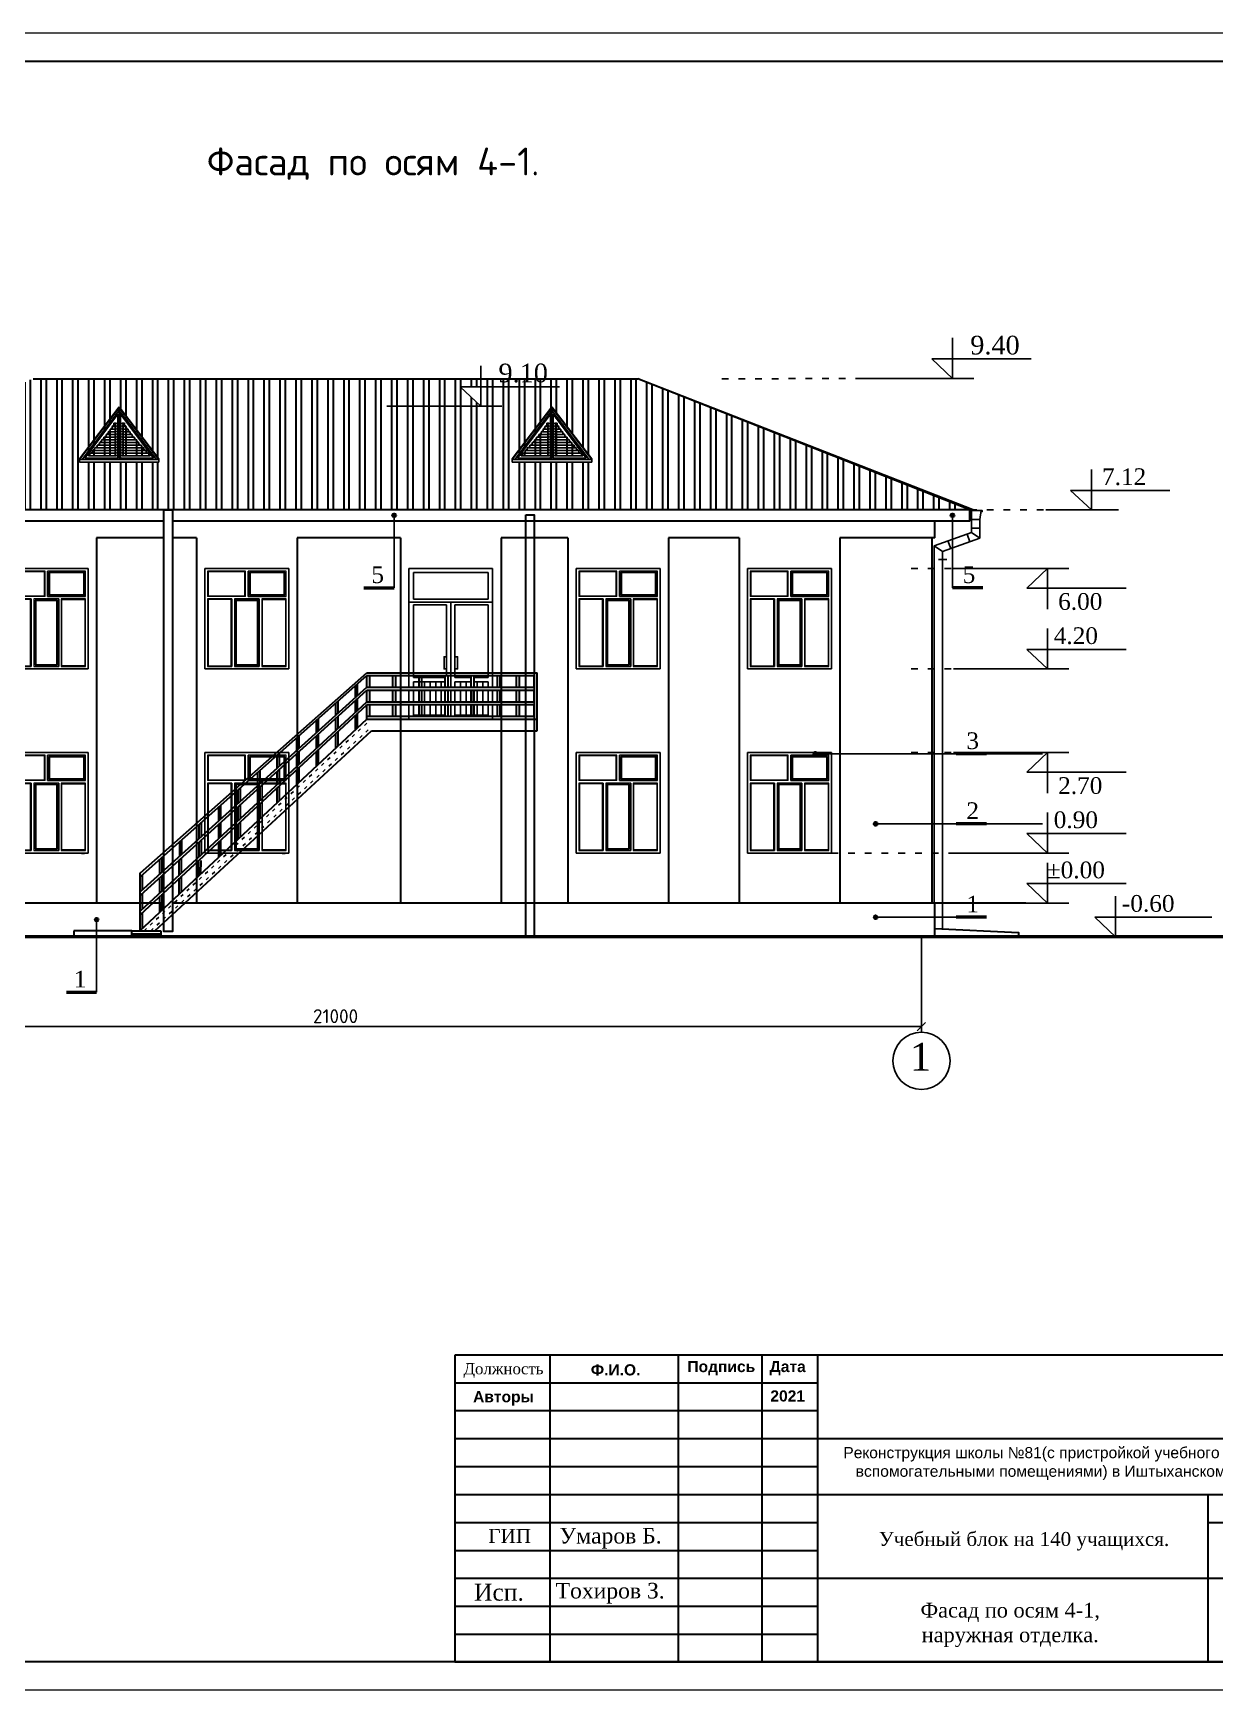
# Model space of a CAD drawing. Header units: millimetres. Extents: x 572274 to 2241483, y -888675 to -304135.
# Drawn here: x 669627 to 690805, y -616912 to -587212 of the extents above; entities that cross this region are included whole.
import ezdxf

# ---------------------------------------------------------------- set-up
doc = ezdxf.new("R2010")
doc.units = ezdxf.units.MM
doc.linetypes.add('ACAD_ISO02W100', pattern=[15, 12, -3])
doc.linetypes.add('ACAD_ISO03W100', pattern=[30, 12, -18])
for name, color, linetype, lineweight in [('Размерная Размерная', 176, 'Continuous', 15), ('стены', 250, 'Continuous', 30), ('Ф А С А Д', 250, 'Continuous', 18)]:
    doc.layers.add(name, color=color, linetype=linetype, lineweight=lineweight)
doc.styles.add('Arial 3.', font='arial.ttf')
doc.styles.add('ISOCPEUR', font='isocpeui.ttf', dxfattribs={"height": 300})
doc.styles.get("Standard").update_dxf_attribs({"font": 'isocpeur.ttf'})
doc.styles.add('style1', font='isocpeui.ttf')
doc.styles.add('WMF-Times New Roman0', font='times.ttf')
doc.styles.add('WMF-Times New Roman2', font='times.ttf')
doc.dimstyles.new('100', dxfattribs={"dimscale": 100, "dimtxt": 2.5, "dimasz": 1.5, "dimexe": 1, "dimexo": 0.625, "dimtad": 1, "dimdec": 0, "dimdsep": 46, "dimtxsty": 'Standard', "dimblk": 'OBLIQUE', "dimcen": 1.5, "dimadec": 0, "dimazin": 0, "dimtfac": 1, "dimtdec": 0, "dimtmove": 2, "dimatfit": 3, "dimldrblk": 'OBLIQUE', "dimfxl": 1.25, "dimtolj": 1, "dimtzin": 0, "dimarcsym": 0})

# ---------------------------------------------------------------- blocks, each defined once
blk = doc.blocks.new('12')
at = {"color": 5, "lineweight": 30}
for p, q in [((4038680, 3054550), (4038680, 3049050)), ((4038680, 3054550), (4038680, 3049050)), ((4038680, 3054550), (4038680, 3049050)), ((4057180, 3054550), (4038680, 3054550)), ((4057180, 3054550), (4038680, 3054550)), ((4057180, 3054550), (4038680, 3054550)), ((4040380, 3054550), (4040380, 3049050)), ((4040380, 3054550), (4040380, 3049050)), ((4042680, 3054550), (4042680, 3049050)), ((4044180, 3054550), (4044180, 3049050)), ((4045180, 3054550), (4045180, 3049050)), ((4057180, 3049050), (4057180, 3054550)), ((4057180, 3054550), (4057180, 3049050)), ((4045180, 3054050), (4038680, 3054050)), ((4045180, 3053550), (4038680, 3053550)), ((4057180, 3053050), (4038680, 3053050)), ((4045180, 3052550), (4038680, 3052550)), ((4038680, 3052050), (4057180, 3052050)), ((4052180, 3049050), (4052180, 3052050)), ((4053680, 3050550), (4053680, 3052050)), ((4055380, 3050550), (4055380, 3052050)), ((4038680, 3051550), (4045180, 3051550)), ((4052180, 3051550), (4057180, 3051550)), ((4038680, 3051050), (4045180, 3051050)), ((4038680, 3050550), (4057180, 3050550)), ((4038680, 3050050), (4045180, 3050050)), ((4038680, 3049550), (4045180, 3049550)), ((4038680, 3049050), (4057180, 3049050))]:
    blk.add_line(p, q, dxfattribs=at)
blk = doc.blocks.new('sdfsf')
at = {"layer": 'Размерная Размерная', "color": 0, "lineweight": 18}
for p, q in [((764772, -698957), (764772, -699457)), ((765500, -699457), (765500, -699002)), ((765545, -699457), (765545, -699002)), ((764817, -699457), (765500, -699457)), ((764817, -699502), (765254, -699502)), ((765254, -699502), (765254, -700712)), ((765299, -699502), (765299, -700712)), ((765299, -699502), (765746, -699502)), ((765545, -699457), (766228, -699457)), ((765746, -699502), (765746, -700712)), ((765791, -699502), (765791, -700712)), ((765791, -699502), (766228, -699502))]:
    blk.add_line(p, q, dxfattribs=at)
for points in [[(764772, -698957), (766273, -698957), (766273, -700757), (764772, -700757)], [(764817, -699002), (765500, -699002), (765500, -699457), (764817, -699457)], [(764839, -699024), (765478, -699024), (765478, -699435), (764839, -699435)], [(765299, -699502), (765746, -699502), (765746, -700712), (765299, -700712)], [(765321, -699524), (765724, -699524), (765724, -700690), (765321, -700690)]]:
    blk.add_lwpolyline(points, close=True, dxfattribs=at)
for points in [[(764817, -699457), (764817, -699002), (765500, -699002)], [(765545, -699002), (766228, -699002), (766228, -699457)], [(765254, -700712), (764817, -700712), (764817, -699502)], [(766228, -699502), (766228, -700712), (765791, -700712)], [(765746, -700712), (765299, -700712)]]:
    blk.add_lwpolyline(points, dxfattribs=at)
at = {"layer": 'стены', "color": 0, "linetype": 'ByBlock', "lineweight": -2, "ltscale": 3}
for p, q in [((764772, -698957), (766273, -698957)), ((764772, -700757), (764772, -698957)), ((764772, -698957), (766273, -698957)), ((764772, -700757), (764772, -698957)), ((766273, -700757), (766273, -698957)), ((766273, -700757), (766273, -698957)), ((764772, -700757), (766273, -700757)), ((764772, -700757), (766273, -700757))]:
    blk.add_line(p, q, dxfattribs=at)
at = {"layer": 'Ф А С А Д', "color": 5, "lineweight": 18}
for points in [[(764851, -699036), (765466, -699036), (765466, -699423), (764851, -699423)], [(765557, -699014), (766216, -699014), (766216, -699445), (765557, -699445)], [(765242, -699514), (764829, -699514), (764829, -700700), (765242, -700700)], [(765333, -699536), (765712, -699536), (765712, -700678), (765333, -700678)], [(765803, -699514), (766216, -699514), (766216, -700700), (765803, -700700)]]:
    blk.add_lwpolyline(points, close=True, dxfattribs=at)
blk = doc.blocks.new('_Oblique')
at = {"color": 0, "linetype": 'ByBlock', "lineweight": -2}
blk.add_line((-0.5, -0.5), (0.5, 0.5), dxfattribs=at)
blk = doc.blocks.new('*D203')
at = {"color": 0, "lineweight": -2, "transparency": 16777216}
for p, q in [((664547, -603472), (664547, -605122)), ((685547, -603472), (685547, -605122)), ((685547, -605022), (664547, -605022))]:
    blk.add_line(p, q, dxfattribs=at)
at = {"layer": 'Defpoints', "color": 0, "lineweight": 25, "transparency": 16777216}
for p in [(664547, -603410), (685547, -603410), (664547, -605022)]:
    blk.add_point(p, dxfattribs=at)
at = {"color": 0, "lineweight": -2, "transparency": 16777216, "xscale": 150, "yscale": 150, "zscale": 150, "rotation": 180}
blk.add_blockref('_Oblique', (664547, -605022), dxfattribs=at)
at = {"color": 0, "lineweight": -2, "transparency": 16777216, "xscale": 150, "yscale": 150, "zscale": 150}
blk.add_blockref('_Oblique', (685547, -605022), dxfattribs=at)
at = {"color": 0, "transparency": 16777216, "insert": (675047, -604835), "char_height": 250, "attachment_point": 5}
blk.add_mtext('\\A1;21000', dxfattribs=at)
blk = doc.blocks.new('77')
at = {"lineweight": 25}
for p, q in [((331803, 200384), (335064, 204638)), ((331803, 200330), (335064, 204584)), ((332021, 200330), (335064, 204328)), ((332255, 200438), (334955, 204031)), ((335064, 204638), (338324, 200384)), ((335064, 204584), (338324, 200330)), ((335064, 204328), (338107, 200330)), ((335172, 204031), (337872, 200438))]:
    blk.add_line(p, q, dxfattribs=at)
at = {"lineweight": 25, "ltscale": 100}
for p, q in [((334955, 200438), (334955, 204031)), ((335064, 200330), (335064, 204584)), ((335172, 200438), (335172, 204031)), ((331803, 200112), (331803, 200384)), ((331803, 200330), (338324, 200330)), ((331803, 200112), (338324, 200112)), ((332255, 200438), (334955, 200438)), ((335172, 200438), (337872, 200438)), ((337872, 200438), (335172, 200438)), ((338324, 200112), (338324, 200384))]:
    blk.add_line(p, q, dxfattribs=at)
at = {"linetype": 'Continuous', "lineweight": 25}
for p, q in [((333995, 202369), (333995, 202206)), ((333995, 202369), (334846, 202369)), ((334063, 202424), (334063, 202369)), ((334172, 202424), (334063, 202424)), ((334172, 202587), (334172, 202424)), ((334172, 202587), (334846, 202587)), ((334226, 202641), (334226, 202587)), ((334335, 202641), (334226, 202641)), ((334335, 202804), (334335, 202641)), ((334335, 202804), (334846, 202804)), ((334738, 202804), (334357, 202804)), ((334738, 202587), (334357, 202587)), ((334738, 202369), (334357, 202369)), ((334378, 202858), (334378, 202804)), ((334487, 202858), (334378, 202858)), ((334487, 203022), (334487, 202858)), ((334738, 203022), (334487, 203022)), ((334487, 203022), (334846, 203022)), ((334526, 203076), (334526, 203022)), ((334634, 203076), (334526, 203076)), ((334634, 203239), (334634, 203076)), ((334846, 203239), (334634, 203239)), ((334635, 203293), (334635, 203239)), ((334744, 203293), (334635, 203293)), ((334738, 203293), (334846, 203293)), ((334738, 203239), (334738, 203076)), ((334738, 203076), (334846, 203076)), ((334738, 203022), (334738, 202858)), ((334738, 202858), (334846, 202858)), ((334738, 202804), (334738, 202641)), ((334738, 202641), (334846, 202641)), ((334738, 202587), (334738, 202424)), ((334738, 202424), (334846, 202424)), ((334738, 202369), (334738, 202206)), ((334846, 203293), (334846, 203239)), ((334846, 203076), (334846, 203022)), ((334846, 202858), (334846, 202804)), ((334846, 202641), (334846, 202587)), ((334846, 202424), (334846, 202369)), ((335281, 203293), (335281, 203239)), ((335390, 203293), (335281, 203293)), ((335281, 203239), (335493, 203239)), ((335281, 203076), (335281, 203022)), ((335390, 203076), (335281, 203076)), ((335641, 203022), (335281, 203022)), ((335281, 202858), (335281, 202804)), ((335390, 202858), (335281, 202858)), ((335793, 202804), (335281, 202804)), ((335281, 202641), (335281, 202587)), ((335390, 202641), (335281, 202641)), ((335956, 202587), (335281, 202587)), ((335281, 202424), (335281, 202369)), ((335390, 202424), (335281, 202424)), ((336133, 202369), (335281, 202369)), ((335384, 203293), (335493, 203293)), ((335390, 203239), (335390, 203076)), ((335390, 203022), (335641, 203022)), ((335390, 203022), (335390, 202858)), ((335390, 202804), (335770, 202804)), ((335390, 202804), (335390, 202641)), ((335390, 202587), (335770, 202587)), ((335390, 202587), (335390, 202424)), ((335390, 202369), (335770, 202369)), ((335390, 202369), (335390, 202206)), ((335493, 203293), (335493, 203239)), ((335493, 203239), (335493, 203076)), ((335493, 203076), (335602, 203076)), ((335602, 203076), (335602, 203022)), ((335641, 203022), (335641, 202858)), ((335641, 202858), (335749, 202858)), ((335749, 202858), (335749, 202804)), ((335793, 202804), (335793, 202641)), ((335793, 202641), (335901, 202641)), ((335901, 202641), (335901, 202587)), ((335956, 202587), (335956, 202424)), ((335956, 202424), (336065, 202424)), ((336065, 202424), (336065, 202369)), ((336133, 202369), (336133, 202206)), ((332860, 201065), (332860, 200902)), ((332860, 201065), (334846, 201065)), ((332938, 201120), (332938, 201065)), ((333046, 201120), (332938, 201120)), ((333046, 201283), (333046, 201120)), ((333046, 201283), (334846, 201283)), ((333139, 201337), (333139, 201283)), ((333248, 201337), (333139, 201337)), ((333248, 201500), (333248, 201337)), ((333248, 201500), (334846, 201500)), ((333334, 201554), (333334, 201500)), ((333442, 201554), (333334, 201554)), ((334738, 201500), (333334, 201500)), ((333442, 201717), (333442, 201554)), ((333442, 201717), (334846, 201717)), ((333515, 201772), (333515, 201717)), ((333624, 201772), (333515, 201772)), ((333624, 201935), (333624, 201772)), ((333624, 201935), (334846, 201935)), ((334738, 201065), (333634, 201065)), ((333697, 201989), (333697, 201935)), ((333806, 201989), (333697, 201989)), ((334738, 201283), (333757, 201283)), ((333806, 202152), (333806, 201989)), ((333806, 202152), (334846, 202152)), ((333886, 202206), (333886, 202152)), ((333995, 202206), (333886, 202206)), ((334738, 202152), (334357, 202152)), ((334738, 201935), (334357, 201935)), ((334738, 201717), (334357, 201717)), ((334738, 202206), (334846, 202206)), ((334738, 202152), (334738, 201989)), ((334738, 201989), (334846, 201989)), ((334738, 201935), (334738, 201772)), ((334738, 201772), (334846, 201772)), ((334738, 201717), (334738, 201554)), ((334738, 201554), (334846, 201554)), ((334738, 201500), (334738, 201337)), ((334738, 201337), (334846, 201337)), ((334738, 201283), (334738, 201120)), ((334738, 201120), (334846, 201120)), ((334738, 201065), (334738, 200902)), ((334846, 202206), (334846, 202152)), ((334846, 201989), (334846, 201935)), ((334846, 201772), (334846, 201717)), ((334846, 201554), (334846, 201500)), ((334846, 201337), (334846, 201283)), ((334846, 201120), (334846, 201065)), ((335281, 202206), (335281, 202152)), ((335390, 202206), (335281, 202206)), ((336322, 202152), (335281, 202152)), ((335281, 201989), (335281, 201935)), ((335390, 201989), (335281, 201989)), ((336504, 201935), (335281, 201935)), ((335281, 201772), (335281, 201717)), ((335390, 201772), (335281, 201772)), ((336685, 201717), (335281, 201717)), ((335281, 201554), (335281, 201500)), ((335390, 201554), (335281, 201554)), ((336880, 201500), (335281, 201500)), ((335281, 201337), (335281, 201283)), ((335390, 201337), (335281, 201337)), ((337081, 201283), (335281, 201283)), ((335281, 201120), (335281, 201065)), ((335390, 201120), (335281, 201120)), ((337268, 201065), (335281, 201065)), ((335390, 202152), (335770, 202152)), ((335390, 202152), (335390, 201989)), ((335390, 201935), (335770, 201935)), ((335390, 201935), (335390, 201772)), ((335390, 201717), (335770, 201717)), ((335390, 201717), (335390, 201554)), ((335390, 201500), (336794, 201500)), ((335390, 201500), (335390, 201337)), ((335390, 201283), (336370, 201283)), ((335390, 201283), (335390, 201120)), ((335390, 201065), (336494, 201065)), ((335390, 201065), (335390, 200902)), ((336133, 202206), (336241, 202206)), ((336241, 202206), (336241, 202152)), ((336322, 202152), (336322, 201989)), ((336322, 201989), (336431, 201989)), ((336431, 201989), (336431, 201935)), ((336504, 201935), (336504, 201772)), ((336504, 201772), (336612, 201772)), ((336612, 201772), (336612, 201717)), ((336685, 201717), (336685, 201554)), ((336685, 201554), (336794, 201554)), ((336794, 201554), (336794, 201500)), ((336880, 201500), (336880, 201337)), ((336880, 201337), (336989, 201337)), ((336989, 201337), (336989, 201283)), ((337081, 201283), (337081, 201120)), ((337081, 201120), (337190, 201120)), ((337190, 201120), (337190, 201065)), ((337268, 201065), (337268, 200902)), ((332537, 200685), (332537, 200631)), ((332646, 200685), (332537, 200685)), ((332537, 200631), (334846, 200631)), ((332646, 200848), (332646, 200685)), ((332646, 200848), (334846, 200848)), ((332751, 200902), (332751, 200848)), ((332860, 200902), (332751, 200902)), ((334738, 200848), (333510, 200848)), ((334738, 200902), (334846, 200902)), ((334738, 200848), (334738, 200685)), ((334738, 200685), (334846, 200685)), ((334846, 200902), (334846, 200848)), ((334846, 200685), (334846, 200631)), ((335281, 200902), (335281, 200848)), ((335390, 200902), (335281, 200902)), ((337482, 200848), (335281, 200848)), ((335281, 200685), (335281, 200631)), ((335390, 200685), (335281, 200685)), ((337591, 200631), (335281, 200631)), ((335390, 200848), (336618, 200848)), ((335390, 200848), (335390, 200685)), ((337268, 200902), (337376, 200902)), ((337376, 200902), (337376, 200848)), ((337482, 200848), (337482, 200685)), ((337482, 200685), (337591, 200685)), ((337591, 200685), (337591, 200631))]:
    blk.add_line(p, q, dxfattribs=at)

msp = doc.modelspace()

# ---------------------------------------------------------------- hatches: boundary and pattern name
at = {"layer": 'стены'}
h = msp.add_hatch(dxfattribs=at)
h.set_pattern_fill('ANSI32', color=14, scale=30, angle=45, style=0)
h.set_pattern_definition([(90, (674912.05, -594989.68), (-285.75, 3e-14), []), (90, (675007.3, -594894.43), (-285.75, 3e-14), [])])
h.paths.add_polyline_path([(680466.829, -593409.833), (677648.576, -593409.833), (677648.576, -593901.01), (677277.069, -593549.346), (677648.576, -593549.346), (677648.576, -593409.833), (669626.829, -593409.833), (663626.829, -595759.833), (686416.829, -595759.833)])
h.paths.add_polyline_path([(671882.355, -594901.01), (670456.303, -594901.01), (670456.303, -594841.591), (671169.329, -593911.222), (671882.355, -594841.591), (671882.355, -594853.475)], flags=16)
h.paths.add_polyline_path([(670456.303, -594853.475), (671169.329, -593923.106), (671169.329, -593979.186), (671834.82, -594853.475)], flags=0)
h.paths.add_polyline_path([(671193.096, -594829.707), (671193.096, -594043.984), (671783.517, -594829.707)], flags=0)
h.paths.add_polyline_path([(671721.932, -594787.687), (671216.864, -594787.687), (671216.864, -594775.804), (671240.631, -594775.804), (671240.631, -594740.152), (671216.864, -594740.152), (671216.864, -594728.268), (671240.631, -594728.268), (671240.631, -594692.617), (671216.864, -594692.617), (671216.864, -594680.733), (671240.631, -594680.733), (671240.631, -594645.082), (671216.864, -594645.082), (671216.864, -594633.198), (671240.631, -594633.198), (671240.631, -594597.547), (671216.864, -594597.547), (671216.864, -594585.663), (671240.631, -594585.663), (671240.631, -594550.012), (671216.864, -594550.012), (671216.864, -594538.128), (671240.631, -594538.128), (671240.631, -594502.477), (671216.864, -594502.477), (671216.864, -594490.593), (671240.631, -594490.593), (671240.631, -594454.942), (671216.864, -594454.942), (671216.864, -594443.058), (671240.631, -594443.058), (671240.631, -594407.407), (671216.864, -594407.407), (671216.864, -594395.523), (671240.631, -594395.523), (671240.631, -594359.872), (671216.864, -594359.872), (671216.864, -594347.988), (671240.631, -594347.988), (671240.631, -594312.337), (671216.864, -594312.337), (671216.864, -594300.453), (671240.631, -594300.453), (671240.631, -594264.802), (671216.864, -594264.802), (671216.864, -594252.918), (671240.631, -594252.918), (671240.631, -594217.266), (671216.864, -594217.266), (671216.864, -594205.383), (671240.631, -594205.383), (671263.113, -594205.383), (671263.113, -594217.266), (671263.272, -594217.266), (671263.272, -594252.918), (671287.039, -594252.918), (671287.039, -594264.802), (671295.498, -594264.802), (671295.498, -594300.453), (671319.265, -594300.453), (671319.265, -594312.337), (671328.7, -594312.337), (671328.7, -594347.988), (671352.468, -594347.988), (671352.468, -594359.872), (671364.433, -594359.872), (671364.433, -594395.523), (671388.2, -594395.523), (671388.2, -594407.407), (671403.068, -594407.407), (671403.068, -594443.058), (671426.836, -594443.058), (671426.836, -594454.942), (671444.461, -594454.942), (671444.461, -594490.593), (671468.228, -594490.593), (671468.228, -594502.477), (671484.202, -594502.477), (671484.202, -594538.128), (671507.97, -594538.128), (671507.97, -594550.012), (671523.944, -594550.012), (671523.944, -594585.663), (671547.711, -594585.663), (671547.711, -594597.547), (671566.523, -594597.547), (671566.523, -594633.198), (671590.291, -594633.198), (671590.291, -594645.082), (671610.523, -594645.082), (671610.523, -594680.733), (671634.291, -594680.733), (671634.291, -594692.617), (671651.325, -594692.617), (671651.325, -594728.268), (671675.093, -594728.268), (671675.093, -594740.152), (671698.164, -594740.152), (671698.164, -594775.804), (671721.932, -594775.804)], flags=0)
h.paths.add_polyline_path([(678211.303, -594901.01), (678211.303, -594841.591), (678924.329, -593911.222), (679637.355, -594841.591), (679637.355, -594853.475), (679637.355, -594901.01)], flags=16)
h.paths.add_polyline_path([(678211.303, -594853.475), (678924.329, -593923.106), (678924.329, -593979.186), (679589.82, -594853.475)], flags=0)
h.paths.add_polyline_path([(678310.141, -594829.707), (678900.561, -594043.984), (678900.561, -594829.707)], flags=0)
h.paths.add_polyline_path([(678371.726, -594787.687), (678371.726, -594775.804), (678395.493, -594775.804), (678395.493, -594740.152), (678418.565, -594740.152), (678418.565, -594728.268), (678442.332, -594728.268), (678442.332, -594692.617), (678459.366, -594692.617), (678459.366, -594680.733), (678483.134, -594680.733), (678483.134, -594645.082), (678503.367, -594645.082), (678503.367, -594633.198), (678527.134, -594633.198), (678527.134, -594597.547), (678545.946, -594597.547), (678545.946, -594585.663), (678569.714, -594585.663), (678569.714, -594550.012), (678585.688, -594550.012), (678585.688, -594538.128), (678609.455, -594538.128), (678609.455, -594502.477), (678625.429, -594502.477), (678625.429, -594490.593), (678649.196, -594490.593), (678649.196, -594454.942), (678666.822, -594454.942), (678666.822, -594443.058), (678690.589, -594443.058), (678690.589, -594407.407), (678705.457, -594407.407), (678705.457, -594395.523), (678729.224, -594395.523), (678729.224, -594359.872), (678741.189, -594359.872), (678741.189, -594347.988), (678764.957, -594347.988), (678764.957, -594312.337), (678774.392, -594300.453), (678798.16, -594300.453), (678798.16, -594264.802), (678806.618, -594252.918), (678830.386, -594252.918), (678830.386, -594217.266), (678830.544, -594205.383), (678854.312, -594205.383), (678876.794, -594205.383), (678876.794, -594217.266), (678853.026, -594217.266), (678853.026, -594252.918), (678876.794, -594252.918), (678876.794, -594264.802), (678853.026, -594264.802), (678853.026, -594300.453), (678876.794, -594300.453), (678876.794, -594312.337), (678853.026, -594312.337), (678853.026, -594347.988), (678876.794, -594347.988), (678876.794, -594359.872), (678853.026, -594359.872), (678853.026, -594395.523), (678876.794, -594395.523), (678876.794, -594407.407), (678853.026, -594407.407), (678853.026, -594443.058), (678876.794, -594443.058), (678876.794, -594454.942), (678853.026, -594454.942), (678853.026, -594490.593), (678876.794, -594490.593), (678876.794, -594502.477), (678853.026, -594502.477), (678853.026, -594538.128), (678876.794, -594538.128), (678876.794, -594550.012), (678853.026, -594550.012), (678853.026, -594585.663), (678876.794, -594585.663), (678876.794, -594597.547), (678853.026, -594597.547), (678853.026, -594633.198), (678876.794, -594633.198), (678876.794, -594645.082), (678853.026, -594645.082), (678853.026, -594680.733), (678876.794, -594680.733), (678876.794, -594692.617), (678853.026, -594692.617), (678853.026, -594728.268), (678876.794, -594728.268), (678876.794, -594740.152), (678853.026, -594740.152), (678853.026, -594775.804), (678876.794, -594775.804), (678876.794, -594787.687)], flags=0)
h.paths.add_polyline_path([(671145.561, -594829.707), (670555.141, -594829.707), (671145.561, -594043.984)], flags=0)
h.paths.add_polyline_path([(671121.794, -594787.687), (670616.726, -594787.687), (670616.726, -594775.804), (670640.493, -594775.804), (670640.493, -594740.152), (670663.565, -594740.152), (670663.565, -594728.268), (670687.332, -594728.268), (670687.332, -594692.617), (670704.366, -594692.617), (670704.366, -594680.733), (670728.134, -594680.733), (670728.134, -594645.082), (670748.367, -594645.082), (670748.367, -594633.198), (670772.134, -594633.198), (670772.134, -594597.547), (670790.946, -594597.547), (670790.946, -594585.663), (670814.714, -594585.663), (670814.714, -594550.012), (670830.688, -594550.012), (670830.688, -594538.128), (670854.455, -594538.128), (670854.455, -594502.477), (670870.429, -594502.477), (670870.429, -594490.593), (670894.196, -594490.593), (670894.196, -594454.942), (670911.822, -594454.942), (670911.822, -594443.058), (670935.589, -594443.058), (670935.589, -594407.407), (670950.457, -594407.407), (670950.457, -594395.523), (670974.224, -594395.523), (670974.224, -594359.872), (670986.189, -594359.872), (670986.189, -594347.988), (671009.957, -594347.988), (671009.957, -594312.337), (671019.392, -594300.453), (671043.16, -594300.453), (671043.16, -594264.802), (671051.618, -594252.918), (671075.386, -594252.918), (671075.386, -594217.266), (671075.544, -594205.383), (671099.312, -594205.383), (671121.794, -594205.383), (671121.794, -594217.266), (671098.026, -594217.266), (671098.026, -594252.918), (671121.794, -594252.918), (671121.794, -594264.802), (671098.026, -594264.802), (671098.026, -594300.453), (671121.794, -594300.453), (671121.794, -594312.337), (671098.026, -594312.337), (671098.026, -594347.988), (671121.794, -594347.988), (671121.794, -594359.872), (671098.026, -594359.872), (671098.026, -594395.523), (671121.794, -594395.523), (671121.794, -594407.407), (671098.026, -594407.407), (671098.026, -594443.058), (671121.794, -594443.058), (671121.794, -594454.942), (671098.026, -594454.942), (671098.026, -594490.593), (671121.794, -594490.593), (671121.794, -594502.477), (671098.026, -594502.477), (671098.026, -594538.128), (671121.794, -594538.128), (671121.794, -594550.012), (671098.026, -594550.012), (671098.026, -594585.663), (671121.794, -594585.663), (671121.794, -594597.547), (671098.026, -594597.547), (671098.026, -594633.198), (671121.794, -594633.198), (671121.794, -594645.082), (671098.026, -594645.082), (671098.026, -594680.733), (671121.794, -594680.733), (671121.794, -594692.617), (671098.026, -594692.617), (671098.026, -594728.268), (671121.794, -594728.268), (671121.794, -594740.152), (671098.026, -594740.152), (671098.026, -594775.804), (671121.794, -594775.804)], flags=0)
h.paths.add_polyline_path([(678948.096, -594829.707), (678948.096, -594043.984), (679538.517, -594829.707)], flags=0)
h.paths.add_polyline_path([(678971.864, -594787.687), (678971.864, -594775.804), (678995.631, -594775.804), (678995.631, -594740.152), (678971.864, -594740.152), (678971.864, -594728.268), (678995.631, -594728.268), (678995.631, -594692.617), (678971.864, -594692.617), (678971.864, -594680.733), (678995.631, -594680.733), (678995.631, -594645.082), (678971.864, -594645.082), (678971.864, -594633.198), (678995.631, -594633.198), (678995.631, -594597.547), (678971.864, -594597.547), (678971.864, -594585.663), (678995.631, -594585.663), (678995.631, -594550.012), (678971.864, -594550.012), (678971.864, -594538.128), (678995.631, -594538.128), (678995.631, -594502.477), (678971.864, -594502.477), (678971.864, -594490.593), (678995.631, -594490.593), (678995.631, -594454.942), (678971.864, -594454.942), (678971.864, -594443.058), (678995.631, -594443.058), (678995.631, -594407.407), (678971.864, -594407.407), (678971.864, -594395.523), (678995.631, -594395.523), (678995.631, -594359.872), (678971.864, -594359.872), (678971.864, -594347.988), (678995.631, -594347.988), (678995.631, -594312.337), (678971.864, -594312.337), (678971.864, -594300.453), (678995.631, -594300.453), (678995.631, -594264.802), (678971.864, -594264.802), (678971.864, -594252.918), (678995.631, -594252.918), (678995.631, -594217.266), (678971.864, -594217.266), (678971.864, -594205.383), (678995.631, -594205.383), (679018.113, -594205.383), (679018.113, -594217.266), (679018.272, -594217.266), (679018.272, -594252.918), (679042.039, -594252.918), (679042.039, -594264.802), (679050.498, -594264.802), (679050.498, -594300.453), (679074.265, -594300.453), (679074.265, -594312.337), (679083.7, -594312.337), (679083.7, -594347.988), (679107.468, -594347.988), (679107.468, -594359.872), (679119.433, -594359.872), (679119.433, -594395.523), (679143.2, -594395.523), (679143.2, -594407.407), (679158.068, -594407.407), (679158.068, -594443.058), (679181.836, -594443.058), (679181.836, -594454.942), (679199.461, -594454.942), (679199.461, -594490.593), (679223.228, -594490.593), (679223.228, -594502.477), (679239.202, -594502.477), (679239.202, -594538.128), (679262.97, -594538.128), (679262.97, -594550.012), (679278.944, -594550.012), (679278.944, -594585.663), (679302.711, -594585.663), (679302.711, -594597.547), (679321.523, -594597.547), (679321.523, -594633.198), (679345.291, -594633.198), (679345.291, -594645.082), (679365.523, -594645.082), (679365.523, -594680.733), (679389.291, -594680.733), (679389.291, -594692.617), (679406.325, -594692.617), (679406.325, -594728.268), (679430.093, -594728.268), (679430.093, -594740.152), (679453.164, -594740.152), (679453.164, -594775.804), (679476.932, -594775.804), (679476.932, -594787.687)], flags=0)
h.paths.add_polyline_path([(677892.067, -593662.423), (678925.039, -593662.423), (678925.039, -592947.252), (677892.067, -592947.252)], flags=9)

# ---------------------------------------------------------------- linework, layer by layer
at = {"color": 6, "linetype": 'ACAD_ISO03W100', "ltscale": 10}
for p, q in [((681966.829, -593409.833), (684418.315, -593401.01)), ((686416.829, -595759.833), (687774.546, -595759.833)), ((685362.017, -596809.833), (687670.409, -596809.833)), ((685362.017, -598610.278), (687670.409, -598610.278)), ((685362.017, -600109.833), (687670.409, -600109.833)), ((683932.205, -601910.278), (687670.409, -601910.278))]:
    msp.add_line(p, q, dxfattribs=at)
for p, q in [((684418.315, -593401.01), (686483.217, -593401.01)), ((675963.196, -593901.01), (678028.099, -593901.01)), ((687774.546, -595759.833), (689080.789, -595759.833)), ((686120.409, -596809.833), (688185.311, -596809.833)), ((675606.701, -598729.932), (675606.833, -598729.932)), ((686120.409, -598609.833), (688185.311, -598609.833)), ((675606.701, -598937.906), (675606.833, -598937.906)), ((675606.701, -598989.899), (675606.833, -598989.899)), ((675053.543, -599156.737), (675053.543, -599156.437)), ((675092.449, -599457.871), (675092.451, -599456.382)), ((676361.829, -599509.833), (677861.829, -599509.833)), ((675052.407, -599824.299), (675052.509, -599764.348)), ((675091.862, -599802.344), (675091.989, -599727.716)), ((674702.735, -600135.263), (674702.814, -600088.812)), ((674742.191, -600113.307), (674742.295, -600052.18)), ((686120.409, -600109.833), (688185.311, -600109.833)), ((674353.326, -600446.521), (674353.383, -600413.033)), ((674392.782, -600424.566), (674392.864, -600376.401)), ((674001.462, -600755.012), (674001.488, -600739.539)), ((674040.918, -600733.057), (674040.969, -600702.907)), ((672953.467, -601020.208), (672953.467, -601019.908)), ((673654.935, -601077.87), (673654.961, -601062.397)), ((673694.39, -601055.914), (673694.441, -601025.764)), ((673341.195, -601354.557), (673341.199, -601352.19)), ((686120.409, -601909.833), (688185.311, -601909.833)), ((686120.409, -602809.388), (688185.311, -602809.388))]:
    msp.add_line(p, q)
at = {"color": 14, "lineweight": 30}
for p, q in [((669626.829, -593409.833), (680466.829, -593409.833)), ((686416.829, -595759.833), (680466.829, -593409.833)), ((686466.829, -595759.833), (680466.829, -593409.833)), ((686416.829, -595759.833), (663626.829, -595759.833))]:
    msp.add_line(p, q, dxfattribs=at)
at = {"lineweight": 30}
for p, q in [((686416.829, -595959.833), (686416.829, -595759.833)), ((671971.829, -595959.833), (663626.829, -595959.833)), ((679471.829, -595959.833), (672121.829, -595959.833)), ((686416.829, -595959.833), (679471.829, -595959.833)), ((685786.829, -596259.833), (685786.829, -595959.833)), ((671971.829, -596259.833), (670762.205, -596259.833)), ((670762.205, -596259.833), (670762.205, -602809.833)), ((672556.829, -596259.833), (672121.829, -596259.833)), ((672556.829, -596259.833), (672556.829, -602809.833)), ((676211.453, -596259.833), (674357.205, -596259.833)), ((674357.205, -596259.833), (674357.205, -602809.833)), ((676211.453, -596259.833), (676211.453, -602809.833)), ((678128.032, -596259.833), (678011.829, -596259.833)), ((678011.829, -596259.833), (678011.829, -602809.833)), ((679211.829, -596259.833), (678128.032, -596259.833)), ((679211.829, -596259.833), (679211.829, -602809.833)), ((682281.829, -596259.833), (681012.205, -596259.833)), ((681012.205, -596259.833), (681012.205, -602809.833)), ((682281.829, -596259.833), (682281.829, -602809.833)), ((685786.829, -596259.833), (684082.205, -596259.833)), ((684082.205, -596259.833), (684082.205, -602809.833)), ((685736.829, -602809.833), (685736.829, -596259.833)), ((671553.45, -602330.182), (675606.833, -598729.932)), ((671553.563, -602263.474), (675606.701, -598677.939)), ((675606.701, -598677.939), (678656.833, -598677.939)), ((675606.833, -598937.906), (675606.833, -598729.932)), ((675606.833, -598729.932), (676074.773, -598729.932)), ((675658.826, -598937.906), (675658.826, -598729.932)), ((676074.773, -598937.906), (676074.773, -598729.932)), ((676074.773, -598729.932), (678604.839, -598729.932)), ((676126.767, -598937.906), (676126.767, -598729.932)), ((676211.641, -598729.932), (676211.641, -598937.906)), ((676542.714, -598937.906), (676542.714, -598729.932)), ((676594.707, -598937.906), (676594.707, -598729.932)), ((677010.654, -598937.906), (677010.654, -598729.932)), ((677062.648, -598937.906), (677062.648, -598729.932)), ((677478.595, -598937.906), (677478.595, -598729.932)), ((677530.588, -598937.906), (677530.588, -598729.932)), ((677946.536, -598937.906), (677946.536, -598729.932)), ((677998.529, -598937.906), (677998.529, -598729.932)), ((678289.074, -598937.906), (678289.074, -598729.932)), ((678341.067, -598937.906), (678341.067, -598729.932)), ((678604.839, -598937.906), (678604.839, -598729.932)), ((678656.833, -599509.833), (678656.833, -598677.939)), ((671552.876, -602667.182), (675606.701, -598989.899)), ((671552.991, -602599.481), (675606.833, -598937.906)), ((675402.48, -599122.484), (675402.84, -598910.93)), ((675441.959, -599086.825), (675442.315, -598877.908)), ((675606.833, -598937.906), (676074.773, -598937.906)), ((675606.833, -599199.724), (675606.833, -598989.899)), ((675606.833, -598989.899), (676074.773, -598989.899)), ((675658.826, -599197.873), (675658.826, -598989.899)), ((676074.773, -598937.906), (678604.839, -598937.906)), ((676074.773, -599197.873), (676074.773, -598989.899)), ((676074.773, -598989.899), (678604.839, -598989.899)), ((676126.767, -599197.873), (676126.767, -598989.899)), ((676211.641, -598989.899), (676211.641, -599197.873)), ((676542.714, -599197.873), (676542.714, -598989.899)), ((676594.707, -599197.873), (676594.707, -598989.899)), ((677010.654, -599197.873), (677010.654, -598989.899)), ((677062.648, -599197.873), (677062.648, -598989.899)), ((677478.595, -599197.873), (677478.595, -598989.899)), ((677530.588, -599197.873), (677530.588, -598989.899)), ((677946.536, -599197.873), (677946.536, -598989.899)), ((677998.529, -599197.873), (677998.529, -598989.899)), ((678012.017, -598989.899), (678012.017, -599197.873)), ((678289.074, -599197.873), (678289.074, -598989.899)), ((678341.067, -599197.873), (678341.067, -598989.899)), ((678604.839, -599197.873), (678604.839, -598989.899)), ((671552.289, -603012.034), (675605.955, -599250.831)), ((671552.403, -602944.762), (675606.833, -599199.724)), ((675053.064, -599438.089), (675053.431, -599222.188)), ((675092.543, -599402.431), (675092.906, -599189.167)), ((675402.027, -599388.901), (675402.39, -599175.232)), ((675441.507, -599352.433), (675441.87, -599139.42)), ((675606.833, -599197.873), (676074.773, -599197.873)), ((675606.833, -599249.866), (676074.773, -599249.866)), ((675606.833, -599509.833), (675606.833, -599249.866)), ((675658.826, -599457.84), (675658.826, -599249.866)), ((676074.773, -599197.873), (678604.839, -599197.873)), ((676074.773, -599457.84), (676074.773, -599249.866)), ((676074.773, -599249.866), (678604.839, -599249.866)), ((676126.767, -599457.84), (676126.767, -599249.866)), ((676211.641, -599249.866), (676211.641, -599457.84)), ((676542.714, -599457.84), (676542.714, -599249.866)), ((676594.707, -599457.84), (676594.707, -599249.866)), ((677010.654, -599457.84), (677010.654, -599249.866)), ((677062.648, -599457.84), (677062.648, -599249.866)), ((677478.595, -599457.84), (677478.595, -599249.866)), ((677530.588, -599457.84), (677530.588, -599249.866)), ((677946.536, -599457.84), (677946.536, -599249.866)), ((677998.529, -599457.84), (677998.529, -599249.866)), ((678289.074, -599457.84), (678289.074, -599249.866)), ((678341.067, -599457.84), (678341.067, -599249.866)), ((678604.839, -599457.84), (678604.839, -599249.866)), ((671537.913, -603305.849), (675606.701, -599509.833)), ((674703.384, -599753.933), (674703.76, -599533.152)), ((674742.863, -599718.274), (674743.235, -599500.13)), ((675052.598, -599711.665), (675052.972, -599492.195)), ((675092.079, -599675.197), (675092.451, -599456.382)), ((675401.495, -599701.282), (675401.94, -599440.128)), ((675440.976, -599664.448), (675441.42, -599403.495)), ((675606.701, -599457.84), (676126.767, -599457.84)), ((675606.701, -599509.833), (676539.314, -599509.833)), ((675606.833, -599509.833), (678656.833, -599509.833)), ((676126.767, -599457.84), (678604.839, -599457.84)), ((678656.833, -599717.807), (678656.833, -599509.833)), ((671810.448, -603307.203), (675689.748, -599717.807)), ((674353.968, -600069.538), (674354.351, -599844.41)), ((674393.447, -600033.879), (674393.833, -599807.329)), ((674702.906, -600034.672), (674703.29, -599809.396)), ((674742.387, -599998.204), (674742.769, -599773.584)), ((675052.061, -600027.29), (675052.509, -599764.348)), ((675091.542, -599990.456), (675091.989, -599727.716)), ((675689.748, -599717.807), (678656.833, -599717.807)), ((674002.088, -600387.369), (674002.483, -600154.929)), ((674041.567, -600351.71), (674041.961, -600119.88)), ((674353.478, -600357.436), (674353.871, -600126.359)), ((674392.958, -600320.968), (674393.351, -600090.547)), ((674702.364, -600353.544), (674702.814, -600088.812)), ((674741.845, -600316.709), (674742.295, -600052.18)), ((673655.577, -600700.35), (673655.982, -600462.695)), ((673695.056, -600664.691), (673695.46, -600427.63)), ((674001.585, -600682.476), (674001.989, -600445.557)), ((674041.066, -600646.008), (674041.468, -600409.744)), ((674352.93, -600679.551), (674353.383, -600413.033)), ((674392.411, -600642.717), (674392.864, -600376.401)), ((673302.347, -601019.4), (673302.761, -600776.429)), ((673341.826, -600983.741), (673342.239, -600741.379)), ((673655.058, -601005.333), (673655.476, -600759.884)), ((673694.538, -600968.865), (673694.955, -600724.071)), ((674001.032, -601007.858), (674001.488, -600739.539)), ((674040.513, -600971.024), (674040.969, -600702.907)), ((672952.931, -601335.005), (672953.353, -601086.775)), ((672992.41, -601299.346), (672992.83, -601052.638)), ((673301.821, -601328.842), (673302.244, -601080.305)), ((673341.301, -601292.374), (673341.723, -601044.493)), ((673654.504, -601330.716), (673654.961, -601062.397)), ((673693.985, -601293.882), (673694.441, -601025.764)), ((672603.061, -601651.02), (672603.492, -601397.525)), ((672642.54, -601615.362), (672642.97, -601362.461)), ((672952.392, -601651.606), (672952.825, -601397.268)), ((672991.872, -601615.138), (672992.304, -601361.456)), ((673301.256, -601660.721), (673301.719, -601388.822)), ((673340.737, -601623.887), (673341.199, -601352.19)), ((672253.19, -601967.036), (672253.633, -601707.159)), ((672292.669, -601931.377), (672293.107, -601674.138)), ((672602.51, -601974.789), (672602.952, -601714.643)), ((672641.99, -601938.321), (672642.432, -601678.83)), ((672951.822, -601986.729), (672952.288, -601713.042)), ((672991.303, -601949.895), (672991.768, -601676.41)), ((671897.433, -602282.549), (671897.883, -602018.531)), ((671936.912, -602246.89), (671937.361, -601983.467)), ((672285.665, -602261.505), (672286.117, -601996.205)), ((671545.374, -603289.886), (671547.122, -602262.388)), ((671586.028, -602563.822), (671586.485, -602295.118)), ((672246.185, -602297.972), (672246.637, -602032.017)), ((672595.491, -602313.161), (672595.915, -602064.329)), ((672634.972, -602276.326), (672635.368, -602043.672)), ((671896.858, -602620.642), (671897.32, -602348.887)), ((671936.338, -602584.174), (671936.785, -602321.762)), ((672245.603, -602639.592), (672246.075, -602362.325)), ((672285.084, -602602.758), (672285.556, -602325.693)), ((671971.829, -602809.833), (664306.829, -602809.833)), ((671585.441, -602908.295), (671585.913, -602631.37)), ((671896.271, -602965.505), (671896.746, -602686.451)), ((671935.752, -602928.671), (671936.227, -602649.819)), ((679471.829, -602809.833), (672121.829, -602809.833)), ((687416.829, -602809.833), (679211.829, -602809.833)), ((685786.829, -603409.833), (685786.829, -602809.833)), ((671584.849, -603256.049), (671585.327, -602975.402)), ((671395.193, -603305.742), (670355.325, -603305.742)), ((670355.325, -603305.742), (670355.331, -603409.795)), ((671395.193, -603409.729), (671395.193, -603305.742)), ((671395.193, -603305.849), (671915.127, -603305.849)), ((671395.193, -603357.736), (671915.127, -603357.843)), ((671426.457, -603409.833), (671426.468, -603409.823)), ((671915.127, -603305.849), (671915.127, -603409.836))]:
    msp.add_line(p, q, dxfattribs=at)
at = {"color": 14}
for p, q in [((686617.048, -595770.124), (686442.716, -595770.124)), ((686442.716, -595929.367), (686442.716, -596162.108)), ((686592.716, -595929.367), (686592.716, -596266.155)), ((686442.716, -596162.108), (685774.622, -596400.758)), ((686592.716, -596266.155), (685924.622, -596504.805)), ((686019.811, -596313.174), (686071.817, -596452.226)), ((686365.272, -596191.073), (686416.848, -596328.977)), ((686442.716, -596087.108), (686592.716, -596087.108)), ((686442.716, -596162.108), (686592.716, -596266.155)), ((685774.622, -596400.758), (685924.622, -596504.805)), ((685774.622, -596400.758), (685774.622, -602809.833)), ((686004.622, -596648.386), (685854.622, -596648.386)), ((685924.622, -596504.805), (685924.622, -603253.723))]:
    msp.add_line(p, q, dxfattribs=at)
at = {"color": 1}
for p, q in [((676097.448, -595876.882), (676097.448, -597155.963)), ((686102.607, -595876.882), (686102.607, -597155.963)), ((683666.602, -600132.143), (687719.234, -600132.143)), ((684747.36, -601386.794), (687719.234, -601386.794)), ((670764.698, -603127.236), (670764.698, -604406.317)), ((684747.196, -603060.616), (686169.234, -603060.616))]:
    msp.add_line(p, q, dxfattribs=at)
at = {"lineweight": 25}
for p, q in [((676361.453, -596809.833), (677861.829, -596809.833)), ((677861.829, -598937.906), (677861.829, -596809.833)), ((677861.829, -599197.873), (677861.829, -598989.899)), ((677861.829, -599509.833), (677861.829, -599249.866)), ((685546.829, -604297.237), (685546.829, -603409.833))]:
    msp.add_line(p, q, dxfattribs=at)
at = {"lineweight": 50}
for p, q in [((675554.398, -597155.963), (676097.448, -597155.963)), ((686645.657, -597155.963), (686102.607, -597155.963)), ((686712.283, -600132.143), (686169.234, -600132.143)), ((686712.283, -601386.794), (686169.234, -601386.794)), ((686712.283, -603060.616), (686169.234, -603060.616)), ((670221.648, -604406.317), (670764.698, -604406.317))]:
    msp.add_line(p, q, dxfattribs=at)
at = {"linetype": 'ACAD_ISO03W100', "ltscale": 5}
for p, q in [((671613.932, -603305.849), (675627.087, -599561.737)), ((671735.413, -603305.849), (675669.443, -599665.813)), ((671607.156, -603409.833), (671607.161, -603409.828)), ((671727.71, -603409.833), (671727.712, -603409.831))]:
    msp.add_line(p, q, dxfattribs=at)
at = {"lineweight": 20}
msp.add_lwpolyline([(654186.54, -616911.577), (696186.54, -616911.577), (696186.54, -587211.577), (654186.54, -587211.577)], close=True, dxfattribs=at)
at = {"lineweight": 30}
msp.add_lwpolyline([(656186.54, -587711.577), (695686.54, -587711.577), (695686.54, -616411.577), (656186.54, -616411.577)], close=True, dxfattribs=at)
at = {"color": 14, "lineweight": 30}
for points in [[(671971.829, -595759.833), (672121.829, -595759.833), (672121.829, -603318.745), (671971.829, -603318.745)], [(678458.106, -595845.368), (678608.106, -595845.368), (678608.106, -603409.833), (678458.106, -603409.833)]]:
    msp.add_lwpolyline(points, close=True, dxfattribs=at)
at = {"color": 14}
msp.add_lwpolyline([(686442.716, -595770.124), (686442.716, -595929.367), (686592.716, -595929.367), (686617.048, -595770.124), (686637.652, -595770.124), (686637.652, -595787.405), (686623.934, -595787.405)], dxfattribs=at)
for points in [[(677036.829, -598389.89), (676991.563, -598389.89), (676991.563, -598609.44), (677036.829, -598609.44)], [(677186.829, -598389.89), (677232.094, -598389.89), (677232.094, -598609.44), (677186.829, -598609.44)]]:
    msp.add_lwpolyline(points, close=True)
at = {"lineweight": 30}
msp.add_lwpolyline([(685786.829, -603409.833), (685786.829, -603259.833), (687286.829, -603334.833), (687286.829, -603409.833), (687286.829, -603409.833), (685831.829, -603409.833), (685831.829, -603409.833), (685786.829, -603409.833), (685786.829, -603259.833)], dxfattribs=at)
at = {"lineweight": 50}
for centre in [(676097.448, -595854.509), (686102.607, -595854.509), (683644.229, -600132.143), (684724.987, -601386.794), (670764.698, -603104.863), (684724.823, -603060.616)]:
    msp.add_circle(centre, 22.373, dxfattribs=at)
at = {"layer": 'стены', "color": 0, "linetype": 'ByBlock', "lineweight": -2, "ltscale": 3}
for p, q in [((686103.695, -593401.01), (686103.695, -592675.323)), ((687512.659, -593049.346), (685732.188, -593049.346)), ((686103.695, -593401.01), (685732.188, -593049.346)), ((677648.576, -593901.01), (677648.576, -593175.323)), ((679057.54, -593549.346), (677277.069, -593549.346)), ((677648.576, -593901.01), (677277.069, -593549.346)), ((688591.438, -595759.833), (688591.438, -595034.146)), ((690000.401, -595408.169), (688219.93, -595408.169)), ((688591.438, -595759.833), (688219.93, -595408.169)), ((676361.829, -598609.833), (676361.829, -596809.833)), ((676361.829, -598937.906), (676361.829, -596809.833)), ((676361.829, -596809.833), (677861.829, -596809.833)), ((676441.829, -596879.833), (677781.829, -596879.833)), ((676441.829, -597359.833), (676441.829, -596879.833)), ((676441.829, -597359.833), (676441.829, -596889.833)), ((677781.829, -597359.833), (677781.829, -596879.833)), ((677781.829, -597359.833), (677781.829, -596889.833)), ((677861.829, -598609.833), (677861.829, -596809.833)), ((677861.829, -598937.906), (677861.829, -596809.833)), ((687805.788, -596809.833), (687434.281, -597161.497)), ((687805.788, -596809.833), (687805.788, -597535.52)), ((689214.752, -597161.497), (687434.281, -597161.497)), ((676361.829, -597409.833), (677861.829, -597409.833)), ((676441.829, -597359.833), (677781.829, -597359.833)), ((676441.829, -598762.812), (676441.829, -597459.833)), ((676441.829, -597459.833), (677036.829, -597459.833)), ((677036.829, -597459.833), (677036.829, -598729.932)), ((677111.829, -597409.833), (677111.829, -598937.906)), ((677186.829, -597459.833), (677186.829, -598762.812)), ((677186.829, -597459.833), (677781.829, -597459.833)), ((677781.829, -598762.812), (677781.829, -597459.833)), ((687805.788, -598609.833), (687805.788, -597884.146)), ((689214.752, -598258.169), (687434.281, -598258.169)), ((687805.788, -598609.833), (687434.281, -598258.169)), ((676361.829, -599197.873), (676361.829, -598989.899)), ((676441.829, -598762.812), (677010.654, -598762.812)), ((676441.829, -598937.906), (676441.829, -598839.67)), ((676441.829, -598839.67), (677010.654, -598839.67)), ((676441.829, -599197.873), (676441.829, -598989.899)), ((676541.829, -598937.906), (676541.829, -598839.67)), ((676541.829, -599197.873), (676541.829, -598989.899)), ((676641.829, -598937.906), (676641.829, -598839.67)), ((676641.829, -599197.873), (676641.829, -598989.899)), ((676741.829, -598937.906), (676741.829, -598839.67)), ((676741.829, -599197.873), (676741.829, -598989.899)), ((676841.829, -598937.906), (676841.829, -598839.67)), ((676841.829, -599197.873), (676841.829, -598989.899)), ((676941.829, -598937.906), (676941.829, -598839.67)), ((676941.829, -599197.873), (676941.829, -598989.899)), ((677111.829, -598989.899), (677111.829, -599197.873)), ((677186.829, -598762.812), (677478.595, -598762.812)), ((677186.829, -598839.67), (677186.829, -598937.906)), ((677186.829, -598839.67), (677478.595, -598839.67)), ((677186.829, -598989.899), (677186.829, -599197.873)), ((677286.829, -598839.67), (677286.829, -598937.906)), ((677286.829, -598989.899), (677286.829, -599197.873)), ((677386.829, -598839.67), (677386.829, -598937.906)), ((677386.829, -598989.899), (677386.829, -599197.873)), ((677486.829, -598989.899), (677486.829, -599197.873)), ((677530.588, -598762.812), (677781.829, -598762.812)), ((677530.588, -598839.67), (677781.829, -598839.67)), ((677586.829, -598839.67), (677586.829, -598937.906)), ((677586.829, -598989.899), (677586.829, -599197.873)), ((677686.829, -598839.67), (677686.829, -598937.906)), ((677686.829, -598989.899), (677686.829, -599197.873)), ((677781.829, -598937.906), (677781.829, -598839.67)), ((677781.829, -599197.873), (677781.829, -598989.899)), ((677861.829, -599197.873), (677861.829, -598989.899)), ((676361.829, -599509.833), (676361.829, -599249.866)), ((676441.829, -599439.833), (676441.829, -599249.866)), ((676541.829, -599439.833), (676541.829, -599249.866)), ((676641.829, -599439.833), (676641.829, -599249.866)), ((676741.829, -599439.833), (676741.829, -599249.866)), ((676841.829, -599439.833), (676841.829, -599249.866)), ((676941.829, -599439.833), (676941.829, -599249.866)), ((677111.829, -599249.866), (677111.829, -599457.84)), ((677186.829, -599249.866), (677186.829, -599439.833)), ((677286.829, -599249.866), (677286.829, -599439.833)), ((677386.829, -599249.866), (677386.829, -599439.833)), ((677486.829, -599249.866), (677486.829, -599439.833)), ((677586.829, -599249.866), (677586.829, -599439.833)), ((677686.829, -599249.866), (677686.829, -599439.833)), ((677781.829, -599439.833), (677781.829, -599249.866)), ((677861.829, -599509.833), (677861.829, -599249.866)), ((676441.829, -599439.833), (677010.654, -599439.833)), ((677186.829, -599439.833), (677781.829, -599439.833)), ((687805.788, -600109.833), (687434.281, -600461.497)), ((687805.788, -600109.833), (687805.788, -600835.52)), ((689214.752, -600461.497), (687434.281, -600461.497)), ((687805.788, -601909.833), (687805.788, -601184.146)), ((689214.752, -601558.169), (687434.281, -601558.169)), ((687805.788, -601909.833), (687434.281, -601558.169)), ((687805.788, -602809.388), (687805.788, -602083.701)), ((689214.752, -602457.724), (687434.281, -602457.724)), ((687805.788, -602809.388), (687434.281, -602457.724)), ((689023.595, -603409.833), (689023.595, -602684.146)), ((690749.963, -603058.169), (688652.088, -603058.169)), ((689023.595, -603409.833), (688652.088, -603058.169))]:
    msp.add_line(p, q, dxfattribs=at)
at = {"layer": 'стены', "color": 0, "linetype": 'ByBlock', "lineweight": 50, "ltscale": 3}
msp.add_line((693282.959, -603409.833), (658410.71, -603409.833), dxfattribs=at)
at = {"layer": 'стены', "color": 0, "linetype": 'ByBlock', "lineweight": 30, "ltscale": 3}
for points in [[(670496.234, -601909.833), (670547.799, -601909.833)], [(674091.234, -601909.833), (674142.799, -601909.833)]]:
    msp.add_lwpolyline(points, dxfattribs=at)
at = {"layer": 'стены', "color": 0, "linetype": 'ByBlock', "lineweight": -2, "ltscale": 3}
msp.add_circle((685546.829, -605634.497), 512.355, dxfattribs=at)

# ---------------------------------------------------------------- block references
at = {"lineweight": 25, "yscale": 0.2186960095423274, "zscale": 0.2186960095423274}
for p, xscale in [((597892.209, -638664.797), 0.218696009600535), ((752201.449, -638664.797), -0.218696009600535)]:
    msp.add_blockref('77', p, dxfattribs=dict(at, xscale=xscale))
at = {"xscale": -1}
for p in [(1435384.499, 102147.114), (1438979.499, 102147.114), (1445634.499, 102147.114), (1448704.499, 102147.114), (1435384.499, 98847.114), (1438979.499, 98847.114), (1445634.499, 98847.114), (1448704.499, 98847.114)]:
    msp.add_blockref('sdfsf', p, dxfattribs=at)
msp.add_blockref('12', (-3361493.46, -3665461.935))

# ---------------------------------------------------------------- texts
at = {"style": 'WMF-Times New Roman2'}
msp.add_text('Исп.', height=303.269, dxfattribs=at).set_placement((677527.801, -615311.928))
at = {"color": 0, "linetype": 'ByBlock', "lineweight": 18, "insert": (675719.231, -589552.364), "char_height": 500, "width": 17458.30877, "attachment_point": 5}
msp.add_mtext('Фасад по осям 4-1.', dxfattribs=at)
at = {"color": 1, "linetype": 'ByBlock', "ltscale": 30, "char_height": 200, "width": 1887.08308, "attachment_point": 5, "style": 'WMF-Times New Roman0'}
for s, insert in [('Должность', (678056.058, -611186.203)), ('{\\fArial|b1|i0|c204|p34;Ф\\fArial|b1|i0|c0|p34;.\\fArial|b1|i0|c204|p34;И\\fArial|b1|i0|c0|p34;.\\fArial|b1|i0|c204|p34;О\\fArial|b1|i0|c0|p34;.}', (680066.058, -611176.203)), ('{\\fArial|b1|i0|c204|p34;Подпись}', (681959.667, -611143.954)), ('{\\fArial|b1|i0|c204|p34;Дата}', (683149.667, -611143.954)), ('{\\fArial|b1|i0|c204|p34;\\C256;2021}', (683149.667, -611643.954))]:
    msp.add_mtext(s, dxfattribs=dict(at, insert=insert))
at = {"color": 1, "linetype": 'ByBlock', "ltscale": 30, "insert": (678056.058, -611686.203), "char_height": 200, "width": 1404.02516, "attachment_point": 5}
msp.add_mtext('{\\fArial|b1|i0|c204|p34;Авторы}', dxfattribs=at)
at = {"color": 0, "linetype": 'ByBlock', "insert": (689808.778, -612558.033), "char_height": 200, "width": 11599.6853, "attachment_point": 2, "style": 'ISOCPEUR'}
msp.add_mtext('{\\fArial|b0|i0|c204|p34;\\C256;Реконструкция школы №81(с пристройкой учебного корпуса на 140 мест и спортзала с вспомогательными помещениями) в Иштыханском районе Самаркандской области}', dxfattribs=at)
at = {"linetype": 'ACAD_ISO02W100', "lineweight": 5, "ltscale": 70, "insert": (677786.125, -614026.637), "char_height": 250, "attachment_point": 1, "style": 'WMF-Times New Roman0'}
msp.add_mtext('{\\fTimes New Roman|b0|i0|c204|p18;ГИП}', dxfattribs=at)
at = {"color": 0, "char_height": 280, "width": 2199.70893, "attachment_point": 1, "style": 'WMF-Times New Roman0'}
for s, insert in [('Умаров Б.', (679058.978, -614007.882)), ('Тохиров З.', (678991.894, -614993.059))]:
    msp.add_mtext(s, dxfattribs=dict(at, insert=insert))
at = {"insert": (684783.139, -614081.571), "char_height": 250, "width": 5426.06779, "attachment_point": 1, "line_spacing_factor": 0.8, "style": 'WMF-Times New Roman0'}
msp.add_mtext('\\pt2500;Учебный блок на 140 учащихся.', dxfattribs=at)
at = {"lineweight": 30, "insert": (687137.75, -615349.891), "char_height": 265, "width": 12229.48686, "attachment_point": 2, "style": 'Arial 3.'}
msp.add_mtext('{\\fTimes New Roman|b0|i0|c204|p18;Фасад по осям 4-1,\\Pнаружная отделка.}', dxfattribs=at)
at = {"layer": 'стены', "color": 0, "linetype": 'ByBlock', "lineweight": -2, "ltscale": 3, "attachment_point": 5, "style": 'WMF-Times New Roman2'}
for s, insert, char_height in [('9.40', (686864.638, -592807.615), 334.946), ('9.10', (678409.519, -593307.615), 334.946), ('7.12', (689178.917, -595166.438), 300), ('6.00', (688393.268, -597403.228), 300), ('4.20', (688314.074, -598016.438), 300), ('2.70', (688393.268, -600703.228), 300), ('0.90', (688314.074, -601316.438), 300), ('%%P0.00', (688314.074, -602215.993), 300), ('-0.60', (689611.074, -602816.438), 300)]:
    msp.add_mtext(s, dxfattribs=dict(at, insert=insert, char_height=char_height))
at = {"layer": 'стены', "color": 0, "linetype": 'ByBlock', "lineweight": -2, "ltscale": 3, "style": 'style1'}
for s, insert, char_height, width, attachment_point in [('{\\fPalatino Linotype|b0|i0|c204|p18;5}', (675914.705, -596769.699), 300, 364.20253, 3), ('{\\fPalatino Linotype|b0|i0|c204|p18;5}', (686285.35, -596769.699), 300, 364.20253, 1), ('{\\fPalatino Linotype|b0|i0|c204|p18;3}', (686351.977, -599745.879), 300, 364.20253, 1), ('{\\fPalatino Linotype|b0|i0|c204|p18;2}', (686351.977, -601000.53), 300, 364.20253, 1), ('{\\fPalatino Linotype|b0|i0|c204|p18;1}', (686351.977, -602674.352), 300, 364.20253, 1), ('{\\fPalatino Linotype|b0|i0|c204|p18;1}', (670581.955, -604020.053), 300, 364.20253, 3), ('{\\fPalatino Linotype|b0|i0|c0|p18;1}', (685719.844, -605311.76), 500, 1369.00072, 3)]:
    msp.add_mtext(s, dxfattribs=dict(at, insert=insert, char_height=char_height, width=width, attachment_point=attachment_point))

# ---------------------------------------------------------------- dimensions: what is measured, and where the dimension line sits
dim = msp.add_linear_dim(base=(664546.829, -605022.141), p1=(685546.829, -603409.833), p2=(664546.829, -603409.833), angle=180, text='21000', dimstyle='100', override={"dimfxl": 1.25, "dimfxlon": 0})
dim.commit()
dim.dimension.update_dxf_attribs({"geometry": '*D203', "text_midpoint": (675046.829, -604834.641)})

doc.saveas('drawing.dxf')
